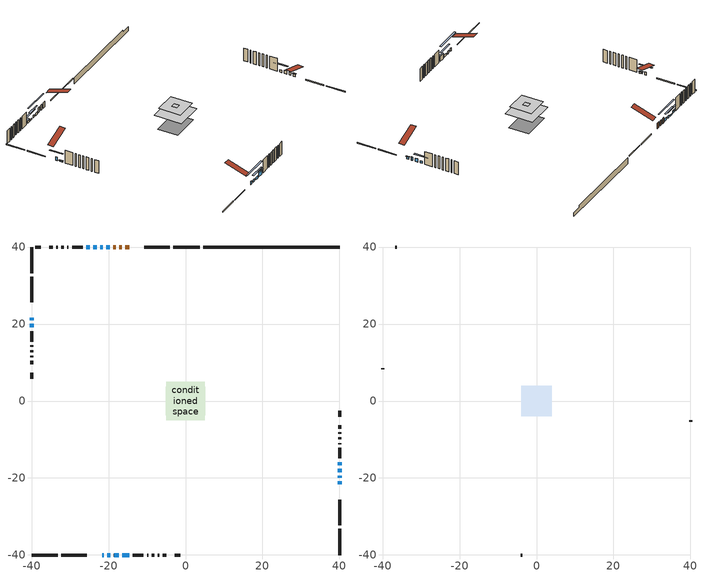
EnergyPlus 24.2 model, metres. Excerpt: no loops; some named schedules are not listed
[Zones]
conditioned space
 floor adiabatic (AdiabaticFloorConstruction): -5.02,-5.02 -5.02,5.02 5.02,5.02 5.02,-5.02 z3.66
 floor foundation (Slab1 construction): -5.18,-3.66 -5.18,3.66 5.18,3.66 5.18,-3.66 z-1.07
 wall outside (RimJoist1 construction): 3.73,40.02 -3.13,40.02 / -40.02,-40.02 -33.16,-40.02 / -40.02,40.02 -40.02,33.16 / 40.02,-40.02 40.02,-33.16 z1.22:1.52
 wall outside (RimJoist2 construction): -4.06,40.02 -10.69,40.02 / -32.23,-40.02 -25.6,-40.02 / -40.02,32.23 -40.02,25.6 / 40.02,-32.23 40.02,-25.6 z1.22:1.52
 wall outside (AdiabaticWallConstruction 1): -14.63,40.02 -15.63,40.02 / -16.56,40.02 -17.17,40.02 / -18.09,40.02 -18.73,40.02 z1.22:3.25
 wall outside (AdiabaticWallConstruction): -21.66,-40.02 -21.2,-40.02 / -40.02,21.66 -40.02,21.04 / 40.02,-19.91 40.02,-19.45 / 40.02,-18.53 40.02,-17.61 z1.22:2.44; -40.02,20.12 -40.02,19.1 / -23.04,40.02 -23.96,40.02 z1.22:1.68; 40.02,-21.66 40.02,-20.84 / 40.02,-16.68 40.02,-15.87 z1.22:2.04; -19.66,40.02 -20.57,40.02 / -21.5,40.02 -22.11,40.02 / -24.88,40.02 -25.8,40.02 / -18.58,-40.02 -17.36,-40.02 z1.22:2.14; -20.27,-40.02 -19.51,-40.02 z1.22:2.24; -16.43,-40.02 -14.6,-40.02 z1.22:3.05
 wall outside (Wall1 construction): -26.73,40.02 -29.48,40.02 / -13.67,-40.02 -10.92,-40.02 / -40.02,18.17 -40.02,15.42 / 40.02,-14.94 40.02,-12.18 z1.22:6.1
 wall outside (Wall2 construction): -30.41,40.02 -30.75,40.02 / -9.99,-40.02 -9.65,-40.02 / -40.02,14.49 -40.02,14.15 / 40.02,-11.26 40.02,-10.91 z1.22:6.1
 wall outside (Wall3 construction): -31.68,40.02 -32.23,40.02 / -8.72,-40.02 -8.17,-40.02 / -40.02,13.22 -40.02,12.67 / 40.02,-9.99 40.02,-9.44 z1.22:6.1
 wall outside (Wall4 construction): -33.16,40.02 -33.55,40.02 / -7.24,-40.02 -6.85,-40.02 / -40.02,11.74 -40.02,11.35 / 40.02,-8.51 40.02,-8.12 z1.22:6.1
 wall outside (Wall5 construction): -34.48,40.02 -35.41,40.02 / -5.92,-40.02 -4.99,-40.02 / -40.02,10.42 -40.02,9.49 / 40.02,-7.19 40.02,-6.26 z1.22:6.1
 wall outside (Wall8 construction): -37.59,40.02 -39.09,40.02 / -2.81,-40.02 -1.31,-40.02 / -40.02,7.31 -40.02,5.81 / 40.02,-4.07 40.02,-2.58 z1.22:6.1
 wall foundation (FoundationWall1 construction): 4.66,40.02,-1.07 4.66,40.02,1.22 36.48,40.02,1.22 36.48,40.02,0.4 40.02,40.02,0.4 40.02,40.02,-1.07
 window (WindowConstruction 9): -21.65,-40.02 -21.2,-40.02 z1.22:2.44
 window (WindowConstruction 6): -40.02,21.65 -40.02,21.05 z1.22:2.44
 window (WindowConstruction 7): -40.02,20.12 -40.02,19.1 z1.22:1.68
 window (WindowConstruction 8): 40.02,-21.65 40.02,-20.84 z1.22:2.03
 window (WindowConstruction 13): 40.02,-19.91 40.02,-19.45 z1.22:2.44
 window (WindowConstruction 11): -19.66,40.02 -20.57,40.02 z1.22:2.13
 window (WindowConstruction 12): -20.27,-40.02 -19.51,-40.02 z1.22:2.23
 window (WindowConstruction 10): 40.02,-18.53 40.02,-17.61 z1.22:2.44
 window (WindowConstruction): 40.02,-16.68 40.02,-15.87 z1.22:2.03
 window (WindowConstruction 1): -21.5,40.02 -22.11,40.02 z1.22:2.13
 window (WindowConstruction 2): -23.04,40.02 -23.95,40.02 z1.22:1.68
 window (WindowConstruction 3): -24.88,40.02 -25.8,40.02 z1.22:2.13
 window (WindowConstruction 4): -18.58,-40.02 -17.36,-40.02 z1.22:2.13
 window (WindowConstruction 5): -16.43,-40.02 -14.6,-40.02 z1.22:3.05
 door (Door): -14.63,40.02 -15.63,40.02 z1.22:3.25
 door (Door 1): -16.56,40.02 -17.16,40.02 z1.22:3.25
 door (Door 2): -18.09,40.02 -18.73,40.02 z1.22:3.25
 ceiling adiabatic (AdiabaticFloorConstruction): 5.02,-5.02 5.02,5.02 -5.02,5.02 -5.02,-5.02 z3.66
attic - vented
 floor to conditioned space (Floor1 construction Reversed): -0.88,-0.88 -0.88,0.88 0.88,0.88 0.88,-0.88 z6.1
 floor to conditioned space (Floor2 construction Reversed): -3.97,-3.97 -3.97,3.97 3.97,3.97 3.97,-3.97 z6.1
 wall outside (Wall6 construction): -36.34,40.02 -36.66,40.02 / -4.06,-40.02 -3.74,-40.02 / -40.02,8.56 -40.02,8.23 / 40.02,-5.33 40.02,-5 z1.22:6.1
 roof outside (Roof1 construction): -13.7,40.02,6.1 -13.7,32.1,8.73 -11.62,32.1,8.73 -11.62,40.02,6.1; -22.58,-40.02,6.1 -22.58,-32.1,8.73 -24.67,-32.1,8.73 -24.67,-40.02,6.1; -40.02,22.58,6.1 -32.1,22.58,8.73 -32.1,24.67,8.73 -40.02,24.67,6.1; 40.02,-22.58,6.1 32.1,-22.58,8.73 32.1,-24.67,8.73 40.02,-24.67,6.1
shading: -40.02,18.94 -40.02,23.76 -40.43,23.76 -40.43,18.94 z4.55; -40.02,18.9 -40.02,20.32 -40.43,20.32 -40.43,18.9 z1.88; 40.02,-20.64 40.02,-21.86 40.43,-21.86 40.43,-20.64 z2.23; -24.96,40.02 -15.27,40.02 -15.27,40.43 -24.96,40.43 z6.52; -15.12,-40.02 -24.66,-40.02 -24.66,-40.43 -15.12,-40.43 z6.62; 40.02,-13.76 40.02,-18.79 40.43,-18.79 40.43,-13.76 z4.14; -24.22,40.02 -19.39,40.02 -19.39,40.43 -24.22,40.43 z4.24; -26.06,40.02 -20.93,40.02 -20.93,40.43 -26.06,40.43 z3.79; -26,40.02 -24.68,40.02 -24.68,40.43 -26,40.43 z2.34; -15.25,-40.02 -20.69,-40.02 -20.69,-40.43 -15.25,-40.43 z4.24; -14.4,-40.02 -16.63,-40.02 -16.63,-40.43 -14.4,-40.43 z3.25
[Building]
Building 1: Terrain=Suburbs
[Site:Location]
Halifax Intl AP_NS: Latitude {deg}=44.88; Longitude {deg}=-63.51; Time Zone {hr}=-4; Elevation {m}=145; Keep Site Location Information=Yes
[Site:GroundTemperature:Shallow]
3.15511, 1.33576, 1.19006, 2.05344, 5.51939, 8.9692, 11.96, 13.8546, 14.0156, 12.4746, 9.56009, 6.2161
[Site:WaterMainsTemperature]
Calculation Method=Schedule; Temperature Schedule=mains temperature schedule
[Material] Roughness=Rough; Thermal Absorptance=0.9
Name | Thickness {m} | Conductivity {W/m-K} | Density {kg/m3} | Specific Heat {J/kg-K} | Solar Absorptance | Visible Absorptance
asphalt or fiberglass shingles | 0.00635 | 0.162714 | 1121.4 | 1465.45 | 0.4 | 0.4
ceiling stud and cavity | 0.1397 | 0.079258 | 65.682 | 1177.47 | 0.7 | 0.7
ceiling stud and cavity 1 | 0.1397 | 0.0780878 | 65.682 | 1177.47 | 0.7 | 0.7
concrete 4.0 in. | 0.1016 | 1.803125 | 2242.8 | 837.4 | 0.7 | 0.7
concrete 8.0 in. | 0.2032 | 1.803125 | 2242.8 | 837.4 | 0.7 | 0.7
door material | 0.04445 | 0.053851 | 512.64 | 1214.23 | 0.7 | 0.7
door material 1 | 0.04445 | 0.20624 | 512.64 | 1214.23 | 0.7 | 0.7
floor covering | 0.0127 | 0.0433444 | 54.468 | 1339.84 | 0.6 | 0.6
floor rigid ins; wall rigid ins 1 | 0.512978 | 0.029427 | 32.04 | 1214.23 | 0.7 | 0.7
floor stud and cavity | 0.1397 | 1.75129 | 37.0049 | 1207.88 | 0.7 | 0.7
furniture material conditioned space 1 | 0.1524 | 0.115458 | 640.8 | 1214.23 | 0.6 | 0.6
gypsum board | 0.0127 | 0.160291 | 801 | 837.4 | 0.6 | 0.6
osb sheathing 0.5 in. | 0.0127 | 0.115458 | 512.64 | 1214.23 | 0.7 | 0.7
osb sheathing 0.75 in. | 0.01905 | 0.115458 | 512.64 | 1214.23 | 0.7 | 0.7
osb sheathing 2.0 in. | 0.0508 | 0.115458 | 512.64 | 1214.23 | 0.7 | 0.7
rim joist rigid ins; wall rigid ins | 0.051816 | 0.029427 | 32.04 | 1214.23 | 0.7 | 0.7
rim joist stud and cavity | 0.0508 | 0.177588 | 50.32683 | 1063.81 | 0.6 | 0.6
rim joist stud and cavity 1 | 0.0508 | 0.0754091 | 125.044 | 1163.47 | 0.6 | 0.6
wall stud and cavity | 0.1397 | 0.321218 | 139.0536 | 1170.24 | 0.7 | 0.7
wall stud and cavity 1 | 0.1397 | 0.185807 | 139.0536 | 1170.24 | 0.7 | 0.7
wall stud and cavity 2 | 0.1397 | 1.39214 | 139.0536 | 1170.24 | 0.7 | 0.7
wall stud and cavity 3 | 0.1397 | 0.592116 | 139.0536 | 1170.24 | 0.7 | 0.7
wall stud and cavity 4 | 0.1397 | 0.186681 | 139.0536 | 1170.24 | 0.7 | 0.7
wall stud and cavity 5 | 0.0889 | 6.9971 | 50.32683 | 1063.81 | 0.6 | 0.6
wall stud and cavity 6 | 0.1397 | 0.238416 | 139.0536 | 1170.24 | 0.7 | 0.7
wall stud and cavity 7 | 0.0889 | 0.380278 | 52.3479 | 1209.89 | 0.7 | 0.7
wall stud and cavity 8 | 0.0889 | 0.391764 | 83.0341 | 1211.67 | 0.7 | 0.7
wood siding | 0.0254 | 0.102417 | 544.68 | 1172.36 | 0.4 | 0.4
wood siding 1 | 0.00254 | 0.102417 | 544.68 | 1172.36 | 0.4 | 0.4
wood siding 2; wood siding 3; wood siding 4 | 0.0254 | 0.102417 | 544.68 | 1172.36 | 0.7 | 0.7
[WindowMaterial:SimpleGlazingSystem]
Name | U-Factor {W/m2-K} | Solar Heat Gain Coefficient
WindowMaterial | 2.2729 | 0.58
WindowMaterial 1 | 2.31322 | 0.57
WindowMaterial 10 | 2.76291 | 0.46
WindowMaterial 2 | 2.39271 | 0.54
WindowMaterial 3 | 2.234293 | 0.59
WindowMaterial 4 | 2.06339 | 0.65
WindowMaterial 5 | 2.27915 | 0.58
WindowMaterial 6 | 2.946882 | 0.57
WindowMaterial 7 | 2.18546 | 0.43
WindowMaterial 8 | 1.93279 | 0.59
WindowMaterial 9 | 2.25076 | 0.59
[Construction]
AdiabaticFloorConstruction: floor stud and cavity, floor rigid ins, osb sheathing 0.75 in., floor covering
AdiabaticWallConstruction: wood siding 3, wall rigid ins 1, wall stud and cavity 7, gypsum board
AdiabaticWallConstruction 1: wood siding 4, wall rigid ins 1, wall stud and cavity 7, gypsum board
Door; Door 2: door material
Door 1: door material 1
Floor1 construction Reversed: gypsum board, ceiling stud and cavity
Floor2 construction Reversed: gypsum board, ceiling stud and cavity 1
FoundationWall1 construction: concrete 8.0 in.
furniture construction conditioned space 1: furniture material conditioned space 1
PartitionWallConstruction: gypsum board, wall stud and cavity 8, gypsum board
RimJoist1 construction: wood siding 2, rim joist stud and cavity
RimJoist2 construction: wood siding 2, rim joist rigid ins, osb sheathing 2.0 in., rim joist stud and cavity 1
Roof1 construction: asphalt or fiberglass shingles
Slab1 construction: concrete 4.0 in.
Wall1 construction: wood siding, wall rigid ins, osb sheathing 0.5 in., wall stud and cavity, gypsum board
Wall2 construction: wood siding, osb sheathing 0.5 in., wall stud and cavity 1, gypsum board
Wall3 construction: wood siding, osb sheathing 0.5 in., wall stud and cavity 2, gypsum board
Wall4 construction: wood siding, wall rigid ins, osb sheathing 0.5 in., wall stud and cavity 3, gypsum board
Wall5 construction: wood siding, osb sheathing 0.5 in., wall stud and cavity 4, gypsum board
Wall6 construction: wood siding 1, wall stud and cavity 5
Wall8 construction: wood siding, wall rigid ins, osb sheathing 0.5 in., wall stud and cavity 6, gypsum board
WindowConstruction; WindowConstruction 8: WindowMaterial
WindowConstruction 1; WindowConstruction 4: WindowMaterial 1
WindowConstruction 10: WindowMaterial 8
WindowConstruction 11; WindowConstruction 3: WindowMaterial 3
WindowConstruction 12: WindowMaterial 9
WindowConstruction 13: WindowMaterial 10
WindowConstruction 2: WindowMaterial 2
WindowConstruction 5: WindowMaterial 4
WindowConstruction 6: WindowMaterial 5
WindowConstruction 7: WindowMaterial 6
WindowConstruction 9: WindowMaterial 7
[Zone] Multiplier=1; Part of Total Floor Area=Yes
Name | Volume {m3}
attic - vented | 28.2402
conditioned space | 411.2
[Space]
Name | Zone | Volume {m3}
attic - vented 1 | attic - vented | 28.2402
conditioned space 1 | conditioned space | 411.2
[ZoneInfiltration:EffectiveLeakageArea]
infil attic - vented 1: Zone or Space=attic - vented 1; Schedule=Always On Discrete; Effective Air Leakage Area {cm2}=2363.1; Stack Coefficient=0.000522497; Wind Coefficient=1.54441e-05
[ZoneMixing]
whole house fan mix: Zone or Space=attic - vented; Schedule=Always On Continuous; Design Flow Rate Calculation Method=Flow/Zone; Design Flow Rate {m3/s}=0; Source Zone or Space=conditioned space
[SurfaceProperty:ExposedFoundationPerimeter]
Slab1: Exposed Perimeter Calculation Method=TotalExposedPerimeter; Total Exposed Perimeter {m}=35.358
[InternalMass] Zone or ZoneList=conditioned space; Space or SpaceList=conditioned space 1
Name | Construction | Surface Area {m2}
furniture mass conditioned space 1 | furniture construction conditioned space 1 | 70.6042
partition wall mass | PartitionWallConstruction | 176.51
[Lights]
interior lighting: Zone or ZoneList or Space or SpaceList=conditioned space 1; Schedule=interior lighting schedule; Design Level Calculation Method=LightingLevel; Lighting Level {W}=343.2; Return Air Fraction=0; Fraction Radiant=0.6; Fraction Visible=0.2; Fraction Replaceable=1
[People]
occupants: Zone or ZoneList or Space or SpaceList=conditioned space 1; Number of People Schedule=occupants schedule; Number of People Calculation Method=People; Number of People=3; Fraction Radiant=0.314171; Sensible Heat Fraction=0.56303; Activity Level Schedule=occupants activity schedule; Carbon Dioxide Generation Rate {m3/s-W}=0; Enable ASHRAE 55 Comfort Warnings=No; Mean Radiant Temperature Calculation Type=EnclosureAveraged
[ElectricEquipment] Zone or ZoneList or Space or SpaceList=conditioned space 1; Design Level Calculation Method=EquipmentLevel
Name | Schedule | Design Level {W} | Fraction Latent | Fraction Radiant | Fraction Lost
clothes dryer | clothes dryer schedule | 140.772 | 0.015 | 0.081 | 0.85
clothes washer | clothes washer schedule | 32.1985 | 0.03 | 0.162 | 0.7
cooking range | cooking range schedule | 215.147 | 0.08 | 0.432 | 0.2
dishwasher | dishwasher schedule | 66.8632 | 0.3 | 0.18 | 0.4
fridge | fridge schedule | 72.9452 | 0 | 0.6 | 0
mech vent house fan | mech vent house fan schedule | 0 | 0 | 0 | 1
mech vent house fan cfis | mech vent house fan cfis schedule | 0 | 0 | 0 | 0
misc plug loads | misc plug loads schedule | 494.7 | 0.045 | 0.513 | 0.1
whole house fan | Always On Discrete | 0 | 0 | 0 | 1
[OtherEquipment] Zone or ZoneList or Space or SpaceList=conditioned space 1; Design Level Calculation Method=EquipmentLevel
Name | Fuel Type | Schedule | Design Level {W} | Fraction Latent | Fraction Radiant | Fraction Lost
clothes dryer 1 | Electricity | clothes dryer schedule | 0 | 0.015 | 0.081 | 0.85
cooking range 1 | Electricity | cooking range schedule | 0 | 0.08 | 0.432 | 0.2
general water use latent | None | general water use schedule | 62.594 | 1 | 0 | 0
general water use sensible | None | general water use schedule | -61.6891 | 0 | 0.6 | 0
mech vent house fan latent load | None | Always On Discrete | 0 | 1 | 0 | 0
mech vent house fan sensible load | None | Always On Discrete | 0 | 0 | 0 | 0
water heater energy adjustment1 | Electricity | Always On Discrete | 0.01 | 0 | 0 | 1
[ZoneInfiltration:DesignFlowRate] Zone or ZoneList or Space or SpaceList=conditioned space 1; Schedule=Always On Discrete; Design Flow Rate Calculation Method=Flow/Zone; Design Flow Rate {m3/s}=0
infil flow; natural vent flow; whole house fan flow
[Foundation:Kiva]
Foundation Kiva 1: Initial Indoor Air Temperature {C}=18; Wall Height Above Grade {m}=1.21999; Wall Depth Below Slab {m}=0.2032
[Foundation:Kiva:Settings]
Soil Conductivity {W/m-K}=0.849921; Soil Density {kg/m3}=1842.3; Soil Specific Heat {J/kg-K}=418.7; Ground Solar Absorptivity=0.9; Ground Thermal Absorptivity=0.9; Ground Surface Roughness {m}=0.03; Far-Field Width {m}=40; Deep-Ground Boundary Condition=ZeroFlux; Deep-Ground Depth {m}=40; Minimum Cell Dimension {m}=0.2; Maximum Cell Growth Coefficient=3; Simulation Timestep=Timestep
[Exterior:Lights]
exterior lighting: Schedule=exterior lighting schedule; Design Level {W}=75.6
[Schedule:Constant]
Name | Hourly Value
Always On Continuous; mech vent house fan schedule; mech vent house fan cfis schedule; Always On Discrete | 1
occupants activity schedule | 117.228
fridge schedule | 0
[Schedule:Week:Daily]
interior lighting schedule Week Rule - Jan1-Jan27: interior lighting schedule day, interior lighting schedule day, interior lighting schedule day, interior lighting schedule day, interior lighting schedule day, interior lighting schedule day, interior lighting schedule day, interior lighting schedule default day, interior lighting schedule default day, interior lighting schedule default day, interior lighting schedule default day, interior lighting schedule default day
interior lighting schedule Week Rule - Jan28-Feb3: interior lighting schedule day, interior lighting schedule day, interior lighting schedule day, interior lighting schedule day, interior lighting schedule day 1, interior lighting schedule day 1, interior lighting schedule day 1, interior lighting schedule default day, interior lighting schedule default day, interior lighting schedule default day, interior lighting schedule default day, interior lighting schedule default day
interior lighting schedule Week Rule - Feb4-Feb24: interior lighting schedule day 1, interior lighting schedule day 1, interior lighting schedule day 1, interior lighting schedule day 1, interior lighting schedule day 1, interior lighting schedule day 1, interior lighting schedule day 1, interior lighting schedule default day, interior lighting schedule default day, interior lighting schedule default day, interior lighting schedule default day, interior lighting schedule default day
interior lighting schedule Week Rule - Feb25-Mar3: interior lighting schedule day 1, interior lighting schedule day 1, interior lighting schedule day 1, interior lighting schedule day 1, interior lighting schedule day 2, interior lighting schedule day 2, interior lighting schedule day 2, interior lighting schedule default day, interior lighting schedule default day, interior lighting schedule default day, interior lighting schedule default day, interior lighting schedule default day
interior lighting schedule Week Rule - Mar4-Mar31: interior lighting schedule day 2, interior lighting schedule day 2, interior lighting schedule day 2, interior lighting schedule day 2, interior lighting schedule day 2, interior lighting schedule day 2, interior lighting schedule day 2, interior lighting schedule default day, interior lighting schedule default day, interior lighting schedule default day, interior lighting schedule default day, interior lighting schedule default day
interior lighting schedule Week Rule - Apr1-Apr28: interior lighting schedule day 3, interior lighting schedule day 3, interior lighting schedule day 3, interior lighting schedule day 3, interior lighting schedule day 3, interior lighting schedule day 3, interior lighting schedule day 3, interior lighting schedule default day, interior lighting schedule default day, interior lighting schedule default day, interior lighting schedule default day, interior lighting schedule default day
interior lighting schedule Week Rule - Apr29-May5: interior lighting schedule day 3, interior lighting schedule day 3, interior lighting schedule day 4, interior lighting schedule day 4, interior lighting schedule day 4, interior lighting schedule day 4, interior lighting schedule day 4, interior lighting schedule default day, interior lighting schedule default day, interior lighting schedule default day, interior lighting schedule default day, interior lighting schedule default day
interior lighting schedule Week Rule - May6-May26: interior lighting schedule day 4, interior lighting schedule day 4, interior lighting schedule day 4, interior lighting schedule day 4, interior lighting schedule day 4, interior lighting schedule day 4, interior lighting schedule day 4, interior lighting schedule default day, interior lighting schedule default day, interior lighting schedule default day, interior lighting schedule default day, interior lighting schedule default day
interior lighting schedule Week Rule - May27-Jun2: interior lighting schedule day 4, interior lighting schedule day 4, interior lighting schedule day 4, interior lighting schedule day 4, interior lighting schedule day 4, interior lighting schedule day 5, interior lighting schedule day 5, interior lighting schedule default day, interior lighting schedule default day, interior lighting schedule default day, interior lighting schedule default day, interior lighting schedule default day
interior lighting schedule Week Rule - Jun3-Jun30: interior lighting schedule day 5, interior lighting schedule day 5, interior lighting schedule day 5, interior lighting schedule day 5, interior lighting schedule day 5, interior lighting schedule day 5, interior lighting schedule day 5, interior lighting schedule default day, interior lighting schedule default day, interior lighting schedule default day, interior lighting schedule default day, interior lighting schedule default day
interior lighting schedule Week Rule - Jul1-Jul28: interior lighting schedule day 6, interior lighting schedule day 6, interior lighting schedule day 6, interior lighting schedule day 6, interior lighting schedule day 6, interior lighting schedule day 6, interior lighting schedule day 6, interior lighting schedule default day, interior lighting schedule default day, interior lighting schedule default day, interior lighting schedule default day, interior lighting schedule default day
interior lighting schedule Week Rule - Jul29-Aug4: interior lighting schedule day 6, interior lighting schedule day 6, interior lighting schedule day 6, interior lighting schedule day 7, interior lighting schedule day 7, interior lighting schedule day 7, interior lighting schedule day 7, interior lighting schedule default day, interior lighting schedule default day, interior lighting schedule default day, interior lighting schedule default day, interior lighting schedule default day
interior lighting schedule Week Rule - Aug5-Aug25: interior lighting schedule day 7, interior lighting schedule day 7, interior lighting schedule day 7, interior lighting schedule day 7, interior lighting schedule day 7, interior lighting schedule day 7, interior lighting schedule day 7, interior lighting schedule default day, interior lighting schedule default day, interior lighting schedule default day, interior lighting schedule default day, interior lighting schedule default day
interior lighting schedule Week Rule - Aug26-Sep1: interior lighting schedule day 7, interior lighting schedule day 7, interior lighting schedule day 7, interior lighting schedule day 7, interior lighting schedule day 7, interior lighting schedule day 7, interior lighting schedule day 8, interior lighting schedule default day, interior lighting schedule default day, interior lighting schedule default day, interior lighting schedule default day, interior lighting schedule default day
interior lighting schedule Week Rule - Sep2-Sep29: interior lighting schedule day 8, interior lighting schedule day 8, interior lighting schedule day 8, interior lighting schedule day 8, interior lighting schedule day 8, interior lighting schedule day 8, interior lighting schedule day 8, interior lighting schedule default day, interior lighting schedule default day, interior lighting schedule default day, interior lighting schedule default day, interior lighting schedule default day
interior lighting schedule Week Rule - Sep30-Oct6: interior lighting schedule day 8, interior lighting schedule day 9, interior lighting schedule day 9, interior lighting schedule day 9, interior lighting schedule day 9, interior lighting schedule day 9, interior lighting schedule day 9, interior lighting schedule default day, interior lighting schedule default day, interior lighting schedule default day, interior lighting schedule default day, interior lighting schedule default day
interior lighting schedule Week Rule - Oct7-Oct27: interior lighting schedule day 9, interior lighting schedule day 9, interior lighting schedule day 9, interior lighting schedule day 9, interior lighting schedule day 9, interior lighting schedule day 9, interior lighting schedule day 9, interior lighting schedule default day, interior lighting schedule default day, interior lighting schedule default day, interior lighting schedule default day, interior lighting schedule default day
interior lighting schedule Week Rule - Oct28-Nov3: interior lighting schedule day 9, interior lighting schedule day 9, interior lighting schedule day 9, interior lighting schedule day 9, interior lighting schedule day 10, interior lighting schedule day 10, interior lighting schedule day 10, interior lighting schedule default day, interior lighting schedule default day, interior lighting schedule default day, interior lighting schedule default day, interior lighting schedule default day
interior lighting schedule Week Rule - Nov4-Nov24: interior lighting schedule day 10, interior lighting schedule day 10, interior lighting schedule day 10, interior lighting schedule day 10, interior lighting schedule day 10, interior lighting schedule day 10, interior lighting schedule day 10, interior lighting schedule default day, interior lighting schedule default day, interior lighting schedule default day, interior lighting schedule default day, interior lighting schedule default day
interior lighting schedule Week Rule - Nov25-Dec1: interior lighting schedule day 10, interior lighting schedule day 10, interior lighting schedule day 10, interior lighting schedule day 10, interior lighting schedule day 10, interior lighting schedule day 10, interior lighting schedule day 11, interior lighting schedule default day, interior lighting schedule default day, interior lighting schedule default day, interior lighting schedule default day, interior lighting schedule default day
interior lighting schedule Week Rule - Dec2-Dec31: interior lighting schedule day 11, interior lighting schedule day 11, interior lighting schedule day 11, interior lighting schedule day 11, interior lighting schedule day 11, interior lighting schedule day 11, interior lighting schedule day 11, interior lighting schedule default day, interior lighting schedule default day, interior lighting schedule default day, interior lighting schedule default day, interior lighting schedule default day
occupants schedule Week Rule - Jan1-Dec31: occupants schedule day, occupants schedule day, occupants schedule day, occupants schedule day, occupants schedule day, occupants schedule day, occupants schedule day, occupants schedule default day, occupants schedule default day, occupants schedule default day, occupants schedule default day, occupants schedule default day
clothes dryer schedule Week Rule - Jan1-Dec31: clothes dryer schedule day, clothes dryer schedule day, clothes dryer schedule day, clothes dryer schedule day, clothes dryer schedule day, clothes dryer schedule day, clothes dryer schedule day, clothes dryer schedule default day, clothes dryer schedule default day, clothes dryer schedule default day, clothes dryer schedule default day, clothes dryer schedule default day
clothes washer schedule Week Rule - Jan1-Dec31: clothes washer schedule day, clothes washer schedule day, clothes washer schedule day, clothes washer schedule day, clothes washer schedule day, clothes washer schedule day, clothes washer schedule day, clothes washer schedule default day, clothes washer schedule default day, clothes washer schedule default day, clothes washer schedule default day, clothes washer schedule default day
cooking range schedule Week Rule - Jan1-Dec31: cooking range schedule day, cooking range schedule day, cooking range schedule day, cooking range schedule day, cooking range schedule day, cooking range schedule day, cooking range schedule day, cooking range schedule default day, cooking range schedule default day, cooking range schedule default day, cooking range schedule default day, cooking range schedule default day
dishwasher schedule Week Rule - Jan1-Dec31: dishwasher schedule day, dishwasher schedule day, dishwasher schedule day, dishwasher schedule day, dishwasher schedule day, dishwasher schedule day, dishwasher schedule day, dishwasher schedule default day, dishwasher schedule default day, dishwasher schedule default day, dishwasher schedule default day, dishwasher schedule default day
misc plug loads schedule Week Rule - Jan1-Dec31: misc plug loads schedule day, misc plug loads schedule day, misc plug loads schedule day, misc plug loads schedule day, misc plug loads schedule day, misc plug loads schedule day, misc plug loads schedule day, misc plug loads schedule default day, misc plug loads schedule default day, misc plug loads schedule default day, misc plug loads schedule default day, misc plug loads schedule default day
general water use schedule Week Rule - Jan1-Dec31: general water use schedule day, general water use schedule day, general water use schedule day, general water use schedule day, general water use schedule day, general water use schedule day, general water use schedule day, general water use schedule default day, general water use schedule default day, general water use schedule default day, general water use schedule default day, general water use schedule default day
exterior lighting schedule Week Rule - Jan1-Jan27: exterior lighting schedule day, exterior lighting schedule day, exterior lighting schedule day, exterior lighting schedule day, exterior lighting schedule day, exterior lighting schedule day, exterior lighting schedule day, exterior lighting schedule default day, exterior lighting schedule default day, exterior lighting schedule default day, exterior lighting schedule default day, exterior lighting schedule default day
exterior lighting schedule Week Rule - Jan28-Feb3: exterior lighting schedule day, exterior lighting schedule day, exterior lighting schedule day, exterior lighting schedule day, exterior lighting schedule day 1, exterior lighting schedule day 1, exterior lighting schedule day 1, exterior lighting schedule default day, exterior lighting schedule default day, exterior lighting schedule default day, exterior lighting schedule default day, exterior lighting schedule default day
exterior lighting schedule Week Rule - Feb4-Feb24: exterior lighting schedule day 1, exterior lighting schedule day 1, exterior lighting schedule day 1, exterior lighting schedule day 1, exterior lighting schedule day 1, exterior lighting schedule day 1, exterior lighting schedule day 1, exterior lighting schedule default day, exterior lighting schedule default day, exterior lighting schedule default day, exterior lighting schedule default day, exterior lighting schedule default day
exterior lighting schedule Week Rule - Feb25-Mar3: exterior lighting schedule day 1, exterior lighting schedule day 1, exterior lighting schedule day 1, exterior lighting schedule day 1, exterior lighting schedule day 2, exterior lighting schedule day 2, exterior lighting schedule day 2, exterior lighting schedule default day, exterior lighting schedule default day, exterior lighting schedule default day, exterior lighting schedule default day, exterior lighting schedule default day
exterior lighting schedule Week Rule - Mar4-Mar31: exterior lighting schedule day 2, exterior lighting schedule day 2, exterior lighting schedule day 2, exterior lighting schedule day 2, exterior lighting schedule day 2, exterior lighting schedule day 2, exterior lighting schedule day 2, exterior lighting schedule default day, exterior lighting schedule default day, exterior lighting schedule default day, exterior lighting schedule default day, exterior lighting schedule default day
exterior lighting schedule Week Rule - Apr1-Apr28: exterior lighting schedule day 3, exterior lighting schedule day 3, exterior lighting schedule day 3, exterior lighting schedule day 3, exterior lighting schedule day 3, exterior lighting schedule day 3, exterior lighting schedule day 3, exterior lighting schedule default day, exterior lighting schedule default day, exterior lighting schedule default day, exterior lighting schedule default day, exterior lighting schedule default day
exterior lighting schedule Week Rule - Apr29-May5: exterior lighting schedule day 3, exterior lighting schedule day 3, exterior lighting schedule day 4, exterior lighting schedule day 4, exterior lighting schedule day 4, exterior lighting schedule day 4, exterior lighting schedule day 4, exterior lighting schedule default day, exterior lighting schedule default day, exterior lighting schedule default day, exterior lighting schedule default day, exterior lighting schedule default day
exterior lighting schedule Week Rule - May6-May26: exterior lighting schedule day 4, exterior lighting schedule day 4, exterior lighting schedule day 4, exterior lighting schedule day 4, exterior lighting schedule day 4, exterior lighting schedule day 4, exterior lighting schedule day 4, exterior lighting schedule default day, exterior lighting schedule default day, exterior lighting schedule default day, exterior lighting schedule default day, exterior lighting schedule default day
exterior lighting schedule Week Rule - May27-Jun2: exterior lighting schedule day 4, exterior lighting schedule day 4, exterior lighting schedule day 4, exterior lighting schedule day 4, exterior lighting schedule day 4, exterior lighting schedule day 5, exterior lighting schedule day 5, exterior lighting schedule default day, exterior lighting schedule default day, exterior lighting schedule default day, exterior lighting schedule default day, exterior lighting schedule default day
exterior lighting schedule Week Rule - Jun3-Jun30: exterior lighting schedule day 5, exterior lighting schedule day 5, exterior lighting schedule day 5, exterior lighting schedule day 5, exterior lighting schedule day 5, exterior lighting schedule day 5, exterior lighting schedule day 5, exterior lighting schedule default day, exterior lighting schedule default day, exterior lighting schedule default day, exterior lighting schedule default day, exterior lighting schedule default day
exterior lighting schedule Week Rule - Jul1-Jul28: exterior lighting schedule day 6, exterior lighting schedule day 6, exterior lighting schedule day 6, exterior lighting schedule day 6, exterior lighting schedule day 6, exterior lighting schedule day 6, exterior lighting schedule day 6, exterior lighting schedule default day, exterior lighting schedule default day, exterior lighting schedule default day, exterior lighting schedule default day, exterior lighting schedule default day
exterior lighting schedule Week Rule - Jul29-Aug4: exterior lighting schedule day 6, exterior lighting schedule day 6, exterior lighting schedule day 6, exterior lighting schedule day 7, exterior lighting schedule day 7, exterior lighting schedule day 7, exterior lighting schedule day 7, exterior lighting schedule default day, exterior lighting schedule default day, exterior lighting schedule default day, exterior lighting schedule default day, exterior lighting schedule default day
exterior lighting schedule Week Rule - Aug5-Aug25: exterior lighting schedule day 7, exterior lighting schedule day 7, exterior lighting schedule day 7, exterior lighting schedule day 7, exterior lighting schedule day 7, exterior lighting schedule day 7, exterior lighting schedule day 7, exterior lighting schedule default day, exterior lighting schedule default day, exterior lighting schedule default day, exterior lighting schedule default day, exterior lighting schedule default day
exterior lighting schedule Week Rule - Aug26-Sep1: exterior lighting schedule day 7, exterior lighting schedule day 7, exterior lighting schedule day 7, exterior lighting schedule day 7, exterior lighting schedule day 7, exterior lighting schedule day 7, exterior lighting schedule day 8, exterior lighting schedule default day, exterior lighting schedule default day, exterior lighting schedule default day, exterior lighting schedule default day, exterior lighting schedule default day
exterior lighting schedule Week Rule - Sep2-Sep29: exterior lighting schedule day 8, exterior lighting schedule day 8, exterior lighting schedule day 8, exterior lighting schedule day 8, exterior lighting schedule day 8, exterior lighting schedule day 8, exterior lighting schedule day 8, exterior lighting schedule default day, exterior lighting schedule default day, exterior lighting schedule default day, exterior lighting schedule default day, exterior lighting schedule default day
[Schedule:Year]
interior lighting schedule: interior lighting schedule Week Rule - Jan1-Jan27, 1, 1, 1, 27, interior lighting schedule Week Rule - Jan28-Feb3, 1, 28, 2, 3, interior lighting schedule Week Rule - Feb4-Feb24, 2, 4, 2, 24, interior lighting schedule Week Rule - Feb25-Mar3, 2, 25, 3, 3, interior lighting schedule Week Rule - Mar4-Mar31, 3, 4, 3, 31, interior lighting schedule Week Rule - Apr1-Apr28, 4, 1, 4, 28, interior lighting schedule Week Rule - Apr29-May5, 4, 29, 5, 5, interior lighting schedule Week Rule - May6-May26, 5, 6, 5, 26, interior lighting schedule Week Rule - May27-Jun2, 5, 27, 6, 2, interior lighting schedule Week Rule - Jun3-Jun30, 6, 3, 6, 30, interior lighting schedule Week Rule - Jul1-Jul28, 7, 1, 7, 28, interior lighting schedule Week Rule - Jul29-Aug4, 7, 29, 8, 4, interior lighting schedule Week Rule - Aug5-Aug25, 8, 5, 8, 25, interior lighting schedule Week Rule - Aug26-Sep1, 8, 26, 9, 1, interior lighting schedule Week Rule - Sep2-Sep29, 9, 2, 9, 29, interior lighting schedule Week Rule - Sep30-Oct6, 9, 30, 10, 6, interior lighting schedule Week Rule - Oct7-Oct27, 10, 7, 10, 27, interior lighting schedule Week Rule - Oct28-Nov3, 10, 28, 11, 3, interior lighting schedule Week Rule - Nov4-Nov24, 11, 4, 11, 24, interior lighting schedule Week Rule - Nov25-Dec1, 11, 25, 12, 1, interior lighting schedule Week Rule - Dec2-Dec31, 12, 2, 12, 31
occupants schedule: occupants schedule Week Rule - Jan1-Dec31, 1, 1, 12, 31
clothes dryer schedule: clothes dryer schedule Week Rule - Jan1-Dec31, 1, 1, 12, 31
clothes washer schedule: clothes washer schedule Week Rule - Jan1-Dec31, 1, 1, 12, 31
cooking range schedule: cooking range schedule Week Rule - Jan1-Dec31, 1, 1, 12, 31
dishwasher schedule: dishwasher schedule Week Rule - Jan1-Dec31, 1, 1, 12, 31
misc plug loads schedule: misc plug loads schedule Week Rule - Jan1-Dec31, 1, 1, 12, 31
general water use schedule: general water use schedule Week Rule - Jan1-Dec31, 1, 1, 12, 31
exterior lighting schedule: exterior lighting schedule Week Rule - Jan1-Jan27, 1, 1, 1, 27, exterior lighting schedule Week Rule - Jan28-Feb3, 1, 28, 2, 3, exterior lighting schedule Week Rule - Feb4-Feb24, 2, 4, 2, 24, exterior lighting schedule Week Rule - Feb25-Mar3, 2, 25, 3, 3, exterior lighting schedule Week Rule - Mar4-Mar31, 3, 4, 3, 31, exterior lighting schedule Week Rule - Apr1-Apr28, 4, 1, 4, 28, exterior lighting schedule Week Rule - Apr29-May5, 4, 29, 5, 5, exterior lighting schedule Week Rule - May6-May26, 5, 6, 5, 26, exterior lighting schedule Week Rule - May27-Jun2, 5, 27, 6, 2, exterior lighting schedule Week Rule - Jun3-Jun30, 6, 3, 6, 30, exterior lighting schedule Week Rule - Jul1-Jul28, 7, 1, 7, 28, exterior lighting schedule Week Rule - Jul29-Aug4, 7, 29, 8, 4, exterior lighting schedule Week Rule - Aug5-Aug25, 8, 5, 8, 25, exterior lighting schedule Week Rule - Aug26-Sep1, 8, 26, 9, 1, exterior lighting schedule Week Rule - Sep2-Sep29, 9, 2, 9, 29, exterior lighting schedule Week Rule - Sep30-Oct6, 9, 30, 10, 6, exterior lighting schedule Week Rule - Oct7-Oct27, 10, 7, 10, 27, exterior lighting schedule Week Rule - Oct28-Nov3, 10, 28, 11, 3, exterior lighting schedule Week Rule - Nov4-Nov24, 11, 4, 11, 24, exterior lighting schedule Week Rule - Nov25-Dec1, 11, 25, 12, 1, exterior lighting schedule Week Rule - Dec2-Dec31, 12, 2, 12, 31
[Schedule:Compact]
mains temperature schedule: Through: 01/01, For: AllDays, Until: 24:00, 7.41, Through: 01/02, For: AllDays, Until: 24:00, 7.34833, Through: 01/03, For: AllDays, Until: 24:00, 7.28778, Through: 01/04, For: AllDays, Until: 24:00, 7.22889, Through: 01/05, For: AllDays, Until: 24:00, 7.17056, Through: 01/06, For: AllDays, Until: 24:00, 7.11333, Through: 01/07, For: AllDays, Until: 24:00, 7.05722, Through: 01/08, For: AllDays, Until: 24:00, 7.00167, Through: 01/09, For: AllDays, Until: 24:00, 6.94778, Through: 01/10, For: AllDays, Until: 24:00, 6.895, Through: 01/11, For: AllDays, Until: 24:00, 6.84333, Through: 01/12, For: AllDays, Until: 24:00, 6.79278, Through: 01/13, For: AllDays, Until: 24:00, 6.74389, Through: 01/14, For: AllDays, Until: 24:00, 6.69556, Through: 01/15, For: AllDays, Until: 24:00, 6.64889, Through: 01/16, For: AllDays, Until: 24:00, 6.60278, Through: 01/17, For: AllDays, Until: 24:00, 6.55833, Through: 01/18, For: AllDays, Until: 24:00, 6.515, Through: 01/19, For: AllDays, Until: 24:00, 6.47333, Through: 01/20, For: AllDays, Until: 24:00, 6.43278, Through: 01/21, For: AllDays, Until: 24:00, 6.39333, Through: 01/22, For: AllDays, Until: 24:00, 6.355, Through: 01/23, For: AllDays, Until: 24:00, 6.31833, Through: 01/24, For: AllDays, Until: 24:00, 6.28278, Through: 01/25, For: AllDays, Until: 24:00, 6.24889, Through: 01/26, For: AllDays, Until: 24:00, 6.21611, Through: 01/27, For: AllDays, Until: 24:00, 6.18444, Through: 01/28, For: AllDays, Until: 24:00, 6.15444, Through: 01/29, For: AllDays, Until: 24:00, 6.12556, Through: 01/30, For: AllDays, Until: 24:00, 6.09833, Through: 01/31, For: AllDays, Until: 24:00, 6.07222, Through: 02/01, For: AllDays, Until: 24:00, 6.04778, Through: 02/02, For: AllDays, Until: 24:00, 6.02444, Through: 02/03, For: AllDays, Until: 24:00, 6.00278, Through: 02/04, For: AllDays, Until: 24:00, 5.98222, Through: 02/05, For: AllDays, Until: 24:00, 5.96333, Through: 02/06, For: AllDays, Until: 24:00, 5.94556, Through: 02/07, For: AllDays, Until: 24:00, 5.92944, Through: 02/08, For: AllDays, Until: 24:00, 5.915, Through: 02/09, For: AllDays, Until: 24:00, 5.90167, Through: 02/10, For: AllDays, Until: 24:00, 5.89, Through: 02/11, For: AllDays, Until: 24:00, 5.87944, Through: 02/12, For: AllDays, Until: 24:00, 5.87056, Through: 02/13, For: AllDays, Until: 24:00, 5.86333, Through: 02/14, For: AllDays, Until: 24:00, 5.85722, Through: 02/15, For: AllDays, Until: 24:00, 5.85278, Through: 02/16, For: AllDays, Until: 24:00, 5.84944, Through: 02/17, For: AllDays, Until: 24:00, 5.84833, Through: 02/18, For: AllDays, Until: 24:00, 5.84778, Through: 02/19, For: AllDays, Until: 24:00, 5.84944, Through: 02/20, For: AllDays, Until: 24:00, 5.85167, Through: 02/21, For: AllDays, Until: 24:00, 5.85611, Through: 02/22, For: AllDays, Until: 24:00, 5.86167, Through: 02/23, For: AllDays, Until: 24:00, 5.86889, Through: 02/24, For: AllDays, Until: 24:00, 5.87722, Through: 02/25, For: AllDays, Until: 24:00, 5.88722, Through: 02/26, For: AllDays, Until: 24:00, 5.89889, Through: 02/27, For: AllDays, Until: 24:00, 5.91167, Through: 02/28, For: AllDays, Until: 24:00, 5.92611, Through: 03/01, For: AllDays, Until: 24:00, 5.94222, Through: 03/02, For: AllDays, Until: 24:00, 5.95944, Through: 03/03, For: AllDays, Until: 24:00, 5.97778, Through: 03/04, For: AllDays, Until: 24:00, 5.99778, Through: 03/05, For: AllDays, Until: 24:00, 6.01944, Through: 03/06, For: AllDays, Until: 24:00, 6.04222, Through: 03/07, For: AllDays, Until: 24:00, 6.06667, Through: 03/08, For: AllDays, Until: 24:00, 6.09222, Through: 03/09, For: AllDays, Until: 24:00, 6.11944, Through: 03/10, For: AllDays, Until: 24:00, 6.14778, Through: 03/11, For: AllDays, Until: 24:00, 6.17722, Through: 03/12, For: AllDays, Until: 24:00, 6.20833, Through: 03/13, For: AllDays, Until: 24:00, 6.24111, Through: 03/14, For: AllDays, Until: 24:00, 6.275, Through: 03/15, For: AllDays, Until: 24:00, 6.31, Through: 03/16, For: AllDays, Until: 24:00, 6.34667, Through: 03/17, For: AllDays, Until: 24:00, 6.38444, Through: 03/18, For: AllDays, Until: 24:00, 6.42333, Through: 03/19, For: AllDays, Until: 24:00, 6.46389, Through: 03/20, For: AllDays, Until: 24:00, 6.50556, Through: 03/21, For: AllDays, Until: 24:00, 6.54833, Through: 03/22, For: AllDays, Until: 24:00, 6.59278, Through: 03/23, For: AllDays, Until: 24:00, 6.63833, Through: 03/24, For: AllDays, Until: 24:00, 6.685, Through: 03/25, For: AllDays, Until: 24:00, 6.73278, Through: 03/26, For: AllDays, Until: 24:00, 6.78167, Through: 03/27, For: AllDays, Until: 24:00, 6.83167, Through: 03/28, For: AllDays, Until: 24:00, 6.88333, Through: 03/29, For: AllDays, Until: 24:00, 6.93611, Through: 03/30, For: AllDays, Until: 24:00, 6.98944, Through: 03/31, For: AllDays, Until: 24:00, 7.04444, Through: 04/01, For: AllDays, Until: 24:00, 7.1, Through: 04/02, For: AllDays, Until: 24:00, 7.15722, Through: 04/03, For: AllDays, Until: 24:00, 7.21556, Through: 04/04, For: AllDays, Until: 24:00, 7.27444, Through: 04/05, For: AllDays, Until: 24:00, 7.33444, Through: 04/06, For: AllDays, Until: 24:00, 7.39556, Through: 04/07, For: AllDays, Until: 24:00, 7.45778, Through: 04/08, For: AllDays, Until: 24:00, 7.52111, Through: 04/09, For: AllDays, Until: 24:00, 7.585, Through: 04/10, For: AllDays, Until: 24:00, 7.65, Through: 04/11, For: AllDays, Until: 24:00, 7.71611, Through: 04/12, For: AllDays, Until: 24:00, 7.78333, Through: 04/13, For: AllDays, Until: 24:00, 7.85111, Through: 04/14, For: AllDays, Until: 24:00, 7.91944, Through: 04/15, For: AllDays, Until: 24:00, 7.98889, Through: 04/16, For: AllDays, Until: 24:00, 8.05944, Through: 04/17, For: AllDays, Until: 24:00, 8.13056, Through: 04/18, For: AllDays, Until: 24:00, 8.20222, Through: 04/19, For: AllDays, Until: 24:00, 8.275, Through: 04/20, For: AllDays, Until: 24:00, 8.34833, Through: 04/21, For: AllDays, Until: 24:00, 8.42222, Through: 04/22, For: AllDays, Until: 24:00, 8.49722, Through: 04/23, For: AllDays, Until: 24:00, 8.57278, Through: 04/24, For: AllDays, Until: 24:00, 8.64889, Through: 04/25, For: AllDays, Until: 24:00, 8.72556, Through: 04/26, For: AllDays, Until: 24:00, 8.80278, Through: 04/27, For: AllDays, Until: 24:00, 8.88111, Through: 04/28, For: AllDays, Until: 24:00, 8.95944, Through: 04/29, For: AllDays, Until: 24:00, 9.03833, Through: 04/30, For: AllDays, Until: 24:00, 9.11778, Through: 05/01, For: AllDays, Until: 24:00, 9.19778, Through: 05/02, For: AllDays, Until: 24:00, 9.27833, Through: 05/03, For: AllDays, Until: 24:00, 9.35944, Through: 05/04, For: AllDays, Until: 24:00, 9.44056, Through: 05/05, For: AllDays, Until: 24:00, 9.52278, Through: 05/06, For: AllDays, Until: 24:00, 9.60444, Through: 05/07, For: AllDays, Until: 24:00, 9.68722, Through: 05/08, For: AllDays, Until: 24:00, 9.77, Through: 05/09, For: AllDays, Until: 24:00, 9.85278, Through: 05/10, For: AllDays, Until: 24:00, 9.93611, Through: 05/11, For: AllDays, Until: 24:00, 10.02, Through: 05/12, For: AllDays, Until: 24:00, 10.1039, Through: 05/13, For: AllDays, Until: 24:00, 10.1878, Through: 05/14, For: AllDays, Until: 24:00, 10.2722, Through: 05/15, For: AllDays, Until: 24:00, 10.3561, Through: 05/16, For: AllDays, Until: 24:00, 10.4406, Through: 05/17, For: AllDays, Until: 24:00, 10.5256, Through: 05/18, For: AllDays, Until: 24:00, 10.61, Through: 05/19, For: AllDays, Until: 24:00, 10.6944, Through: 05/20, For: AllDays, Until: 24:00, 10.7794, Through: 05/21, For: AllDays, Until: 24:00, 10.8639, Through: 05/22, For: AllDays, Until: 24:00, 10.9489, Through: 05/23, For: AllDays, Until: 24:00, 11.0333, Through: 05/24, For: AllDays, Until: 24:00, 11.1178, Through: 05/25, For: AllDays, Until: 24:00, 11.2022, Through: 05/26, For: AllDays, Until: 24:00, 11.2867, Through: 05/27, For: AllDays, Until: 24:00, 11.3711, Through: 05/28, For: AllDays, Until: 24:00, 11.455, Through: 05/29, For: AllDays, Until: 24:00, 11.5389, Through: 05/30, For: AllDays, Until: 24:00, 11.6222, Through: 05/31, For: AllDays, Until: 24:00, 11.7056, Through: 06/01, For: AllDays, Until: 24:00, 11.7883, Through: 06/02, For: AllDays, Until: 24:00, 11.8711, Through: 06/03, For: AllDays, Until: 24:00, 11.9539, Through: 06/04, For: AllDays, Until: 24:00, 12.0356, Through: 06/05, For: AllDays, Until: 24:00, 12.1172, Through: 06/06, For: AllDays, Until: 24:00, 12.1989, Through: 06/07, For: AllDays, Until: 24:00, 12.2794, Through: 06/08, For: AllDays, Until: 24:00, 12.36, Through: 06/09, For: AllDays, Until: 24:00, 12.44, Through: 06/10, For: AllDays, Until: 24:00, 12.5194, Through: 06/11, For: AllDays, Until: 24:00, 12.5983, Through: 06/12, For: AllDays, Until: 24:00, 12.6767, Through: 06/13, For: AllDays, Until: 24:00, 12.7544, Through: 06/14, For: AllDays, Until: 24:00, 12.8317, Through: 06/15, For: AllDays, Until: 24:00, 12.9083, Through: 06/16, For: AllDays, Until: 24:00, 12.9844, Through: 06/17, For: AllDays, Until: 24:00, 13.0594, Through: 06/18, For: AllDays, Until: 24:00, 13.1344, Through: 06/19, For: AllDays, Until: 24:00, 13.2083, Through: 06/20, For: AllDays, Until: 24:00, 13.2811, Through: 06/21, For: AllDays, Until: 24:00, 13.3539, Through: 06/22, For: AllDays, Until: 24:00, 13.4256, Through: 06/23, For: AllDays, Until: 24:00, 13.4967, Through: 06/24, For: AllDays, Until: 24:00, 13.5667, Through: 06/25, For: AllDays, Until: 24:00, 13.6361, Through: 06/26, For: AllDays, Until: 24:00, 13.7044, Through: 06/27, For: AllDays, Until: 24:00, 13.7717, Through: 06/28, For: AllDays, Until: 24:00, 13.8389, Through: 06/29, For: AllDays, Until: 24:00, 13.9044, Through: 06/30, For: AllDays, Until: 24:00, 13.9694, Through: 07/01, For: AllDays, Until: 24:00, 14.0333, Through: 07/02, For: AllDays, Until: 24:00, 14.0961, Through: 07/03, For: AllDays, Until: 24:00, 14.1583, Through: 07/04, For: AllDays, Until: 24:00, 14.2189, Through: 07/05, For: AllDays, Until: 24:00, 14.2789, Through: 07/06, For: AllDays, Until: 24:00, 14.3378, Through: 07/07, For: AllDays, Until: 24:00, 14.3956, Through: 07/08, For: AllDays, Until: 24:00, 14.4522, Through: 07/09, For: AllDays, Until: 24:00, 14.5083, Through: 07/10, For: AllDays, Until: 24:00, 14.5628, Through: 07/11, For: AllDays, Until: 24:00, 14.6161, Through: 07/12, For: AllDays, Until: 24:00, 14.6683, Through: 07/13, For: AllDays, Until: 24:00, 14.7194, Through: 07/14, For: AllDays, Until: 24:00, 14.7694, Through: 07/15, For: AllDays, Until: 24:00, 14.8183, Through: 07/16, For: AllDays, Until: 24:00, 14.8661, Through: 07/17, For: AllDays, Until: 24:00, 14.9122, Through: 07/18, For: AllDays, Until: 24:00, 14.9572, Through: 07/19, For: AllDays, Until: 24:00, 15.0011, Through: 07/20, For: AllDays, Until: 24:00, 15.0439, Through: 07/21, For: AllDays, Until: 24:00, 15.0856, Through: 07/22, For: AllDays, Until: 24:00, 15.1256, Through: 07/23, For: AllDays, Until: 24:00, 15.1644, Through: 07/24, For: AllDays, Until: 24:00, 15.2017, Through: 07/25, For: AllDays, Until: 24:00, 15.2383, Through: 07/26, For: AllDays, Until: 24:00, 15.2728, Through: 07/27, For: AllDays, Until: 24:00, 15.3067, Through: 07/28, For: AllDays, Until: 24:00, 15.3389, Through: 07/29, For: AllDays, Until: 24:00, 15.3694, Through: 07/30, For: AllDays, Until: 24:00, 15.3989, Through: 07/31, For: AllDays, Until: 24:00, 15.4272, Through: 08/01, For: AllDays, Until: 24:00, 15.4539, Through: 08/02, For: AllDays, Until: 24:00, 15.4794, Through: 08/03, For: AllDays, Until: 24:00, 15.5033, Through: 08/04, For: AllDays, Until: 24:00, 15.5261, Through: 08/05, For: AllDays, Until: 24:00, 15.5472, Through: 08/06, For: AllDays, Until: 24:00, 15.5667, Through: 08/07, For: AllDays, Until: 24:00, 15.585, Through: 08/08, For: AllDays, Until: 24:00, 15.6022, Through: 08/09, For: AllDays, Until: 24:00, 15.6172, Through: 08/10, For: AllDays, Until: 24:00, 15.6317, Through: 08/11, For: AllDays, Until: 24:00, 15.6439, Through: 08/12, For: AllDays, Until: 24:00, 15.655, Through: 08/13, For: AllDays, Until: 24:00, 15.665, Through: 08/14, For: AllDays, Until: 24:00, 15.6733, Through: 08/15, For: AllDays, Until: 24:00, 15.68, Through: 08/16, For: AllDays, Until: 24:00, 15.6856, Through: 08/17, For: AllDays, Until: 24:00, 15.6894, Through: 08/18, For: AllDays, Until: 24:00, 15.6917, Through: 08/19, For: AllDays, Until: 24:00, 15.6928, Through: 08/20, For: AllDays, Until: 24:00, 15.6922, Through: 08/21, For: AllDays, Until: 24:00, 15.69, Through: 08/22, For: AllDays, Until: 24:00, 15.6867, Through: 08/23, For: AllDays, Until: 24:00, 15.6822, Through: 08/24, For: AllDays, Until: 24:00, 15.6756, Through: 08/25, For: AllDays, Until: 24:00, 15.6678, Through: 08/26, For: AllDays, Until: 24:00, 15.6589, Through: 08/27, For: AllDays, Until: 24:00, 15.6478, Through: 08/28, For: AllDays, Until: 24:00, 15.6361, Through: 08/29, For: AllDays, Until: 24:00, 15.6222, Through: 08/30, For: AllDays, Until: 24:00, 15.6072, Through: 08/31, For: AllDays, Until: 24:00, 15.5911, Through: 09/01, For: AllDays, Until: 24:00, 15.5733, Through: 09/02, For: AllDays, Until: 24:00, 15.5539, Through: 09/03, For: AllDays, Until: 24:00, 15.5333, Through: 09/04, For: AllDays, Until: 24:00, 15.5111, Through: 09/05, For: AllDays, Until: 24:00, 15.4878, Through: 09/06, For: AllDays, Until: 24:00, 15.4628, Through: 09/07, For: AllDays, Until: 24:00, 15.4367, Through: 09/08, For: AllDays, Until: 24:00, 15.4089, Through: 09/09, For: AllDays, Until: 24:00, 15.38, Through: 09/10, For: AllDays, Until: 24:00, 15.3494, Through: 09/11, For: AllDays, Until: 24:00, 15.3178, Through: 09/12, For: AllDays, Until: 24:00, 15.2844, Through: 09/13, For: AllDays, Until: 24:00, 15.25, Through: 09/14, For: AllDays, Until: 24:00, 15.2144, Through: 09/15, For: AllDays, Until: 24:00, 15.1772, Through: 09/16, For: AllDays, Until: 24:00, 15.1389, Through: 09/17, For: AllDays, Until: 24:00, 15.0989, Through: 09/18, For: AllDays, Until: 24:00, 15.0583, Through: 09/19, For: AllDays, Until: 24:00, 15.0161, Through: 09/20, For: AllDays, Until: 24:00, 14.9722, Through: 09/21, For: AllDays, Until: 24:00, 14.9278, Through: 09/22, For: AllDays, Until: 24:00, 14.8817, Through: 09/23, For: AllDays, Until: 24:00, 14.8344, Through: 09/24, For: AllDays, Until: 24:00, 14.7861, Through: 09/25, For: AllDays, Until: 24:00, 14.7367, Through: 09/26, For: AllDays, Until: 24:00, 14.6861, Through: 09/27, For: AllDays, Until: 24:00, 14.6339, Through: 09/28, For: AllDays, Until: 24:00, 14.5811, Through: 09/29, For: AllDays, Until: 24:00, 14.5267, Through: 09/30, For: AllDays, Until: 24:00, 14.4717, Through: 10/01, For: AllDays, Until: 24:00, 14.415, Through: 10/02, For: AllDays, Until: 24:00, 14.3578, Through: 10/03, For: AllDays, Until: 24:00, 14.2989, Through: 10/04, For: AllDays, Until: 24:00, 14.2394, Through: 10/05, For: AllDays, Until: 24:00, 14.1789, Through: 10/06, For: AllDays, Until: 24:00, 14.1172, Through: 10/07, For: AllDays, Until: 24:00, 14.0544, Through: 10/08, For: AllDays, Until: 24:00, 13.9911, Through: 10/09, For: AllDays, Until: 24:00, 13.9267, Through: 10/10, For: AllDays, Until: 24:00, 13.8611, Through: 10/11, For: AllDays, Until: 24:00, 13.7944, Through: 10/12, For: AllDays, Until: 24:00, 13.7272, Through: 10/13, For: AllDays, Until: 24:00, 13.6594, Through: 10/14, For: AllDays, Until: 24:00, 13.59, Through: 10/15, For: AllDays, Until: 24:00, 13.5206, Through: 10/16, For: AllDays, Until: 24:00, 13.4494, Through: 10/17, For: AllDays, Until: 24:00, 13.3783, Through: 10/18, For: AllDays, Until: 24:00, 13.3061, Through: 10/19, For: AllDays, Until: 24:00, 13.2328, Through: 10/20, For: AllDays, Until: 24:00, 13.1594, Through: 10/21, For: AllDays, Until: 24:00, 13.085, Through: 10/22, For: AllDays, Until: 24:00, 13.01, Through: 10/23, For: AllDays, Until: 24:00, 12.9339, Through: 10/24, For: AllDays, Until: 24:00, 12.8578, Through: 10/25, For: AllDays, Until: 24:00, 12.7806, Through: 10/26, For: AllDays, Until: 24:00, 12.7028, Through: 10/27, For: AllDays, Until: 24:00, 12.625, Through: 10/28, For: AllDays, Until: 24:00, 12.5461, Through: 10/29, For: AllDays, Until: 24:00, 12.4667, Through: 10/30, For: AllDays, Until: 24:00, 12.3872, Through: 10/31, For: AllDays, Until: 24:00, 12.3067, Through: 11/01, For: AllDays, Until: 24:00, 12.2261, Through: 11/02, For: AllDays, Until: 24:00, 12.145, Through: 11/03, For: AllDays, Until: 24:00, 12.0633, Through: 11/04, For: AllDays, Until: 24:00, 11.9817, Through: 11/05, For: AllDays, Until: 24:00, 11.8994, Through: 11/06, For: AllDays, Until: 24:00, 11.8167, Through: 11/07, For: AllDays, Until: 24:00, 11.7339, Through: 11/08, For: AllDays, Until: 24:00, 11.6506, Through: 11/09, For: AllDays, Until: 24:00, 11.5672, Through: 11/10, For: AllDays, Until: 24:00, 11.4833, Through: 11/11, For: AllDays, Until: 24:00, 11.3994, Through: 11/12, For: AllDays, Until: 24:00, 11.315, Through: 11/13, For: AllDays, Until: 24:00, 11.2311, Through: 11/14, For: AllDays, Until: 24:00, 11.1467, Through: 11/15, For: AllDays, Until: 24:00, 11.0622, Through: 11/16, For: AllDays, Until: 24:00, 10.9772, Through: 11/17, For: AllDays, Until: 24:00, 10.8928, Through: 11/18, For: AllDays, Until: 24:00, 10.8083, Through: 11/19, For: AllDays, Until: 24:00, 10.7233, Through: 11/20, For: AllDays, Until: 24:00, 10.6389, Through: 11/21, For: AllDays, Until: 24:00, 10.5539, Through: 11/22, For: AllDays, Until: 24:00, 10.4694, Through: 11/23, For: AllDays, Until: 24:00, 10.385, Through: 11/24, For: AllDays, Until: 24:00, 10.3006, Through: 11/25, For: AllDays, Until: 24:00, 10.2161, Through: 11/26, For: AllDays, Until: 24:00, 10.1322, Through: 11/27, For: AllDays, Until: 24:00, 10.0483, Through: 11/28, For: AllDays, Until: 24:00, 9.96444, Through: 11/29, For: AllDays, Until: 24:00, 9.88111, Through: 11/30, For: AllDays, Until: 24:00, 9.79778, Through: 12/01, For: AllDays, Until: 24:00, 9.715, Through: 12/02, For: AllDays, Until: 24:00, 9.63278, Through: 12/03, For: AllDays, Until: 24:00, 9.55056, Through: 12/04, For: AllDays, Until: 24:00, 9.46833, Through: 12/05, For: AllDays, Until: 24:00, 9.38667, Through: 12/06, For: AllDays, Until: 24:00, 9.30611, Through: 12/07, For: AllDays, Until: 24:00, 9.225, Through: 12/08, For: AllDays, Until: 24:00, 9.145, Through: 12/09, For: AllDays, Until: 24:00, 9.065, Through: 12/10, For: AllDays, Until: 24:00, 8.98611, Through: 12/11, For: AllDays, Until: 24:00, 8.90722, Through: 12/12, For: AllDays, Until: 24:00, 8.82944, Through: 12/13, For: AllDays, Until: 24:00, 8.75167, Through: 12/14, For: AllDays, Until: 24:00, 8.675, Through: 12/15, For: AllDays, Until: 24:00, 8.59833, Through: 12/16, For: AllDays, Until: 24:00, 8.52278, Through: 12/17, For: AllDays, Until: 24:00, 8.44778, Through: 12/18, For: AllDays, Until: 24:00, 8.37333, Through: 12/19, For: AllDays, Until: 24:00, 8.29944, Through: 12/20, For: AllDays, Until: 24:00, 8.22667, Through: 12/21, For: AllDays, Until: 24:00, 8.15444, Through: 12/22, For: AllDays, Until: 24:00, 8.08333, Through: 12/23, For: AllDays, Until: 24:00, 8.01278, Through: 12/24, For: AllDays, Until: 24:00, 7.94278, Through: 12/25, For: AllDays, Until: 24:00, 7.87389, Through: 12/26, For: AllDays, Until: 24:00, 7.80611, Through: 12/27, For: AllDays, Until: 24:00, 7.73889, Through: 12/28, For: AllDays, Until: 24:00, 7.67222, Through: 12/29, For: AllDays, Until: 24:00, 7.60722, Through: 12/30, For: AllDays, Until: 24:00, 7.54278, Through: 12/31, For: AllDays, Until: 24:00, 7.47944
